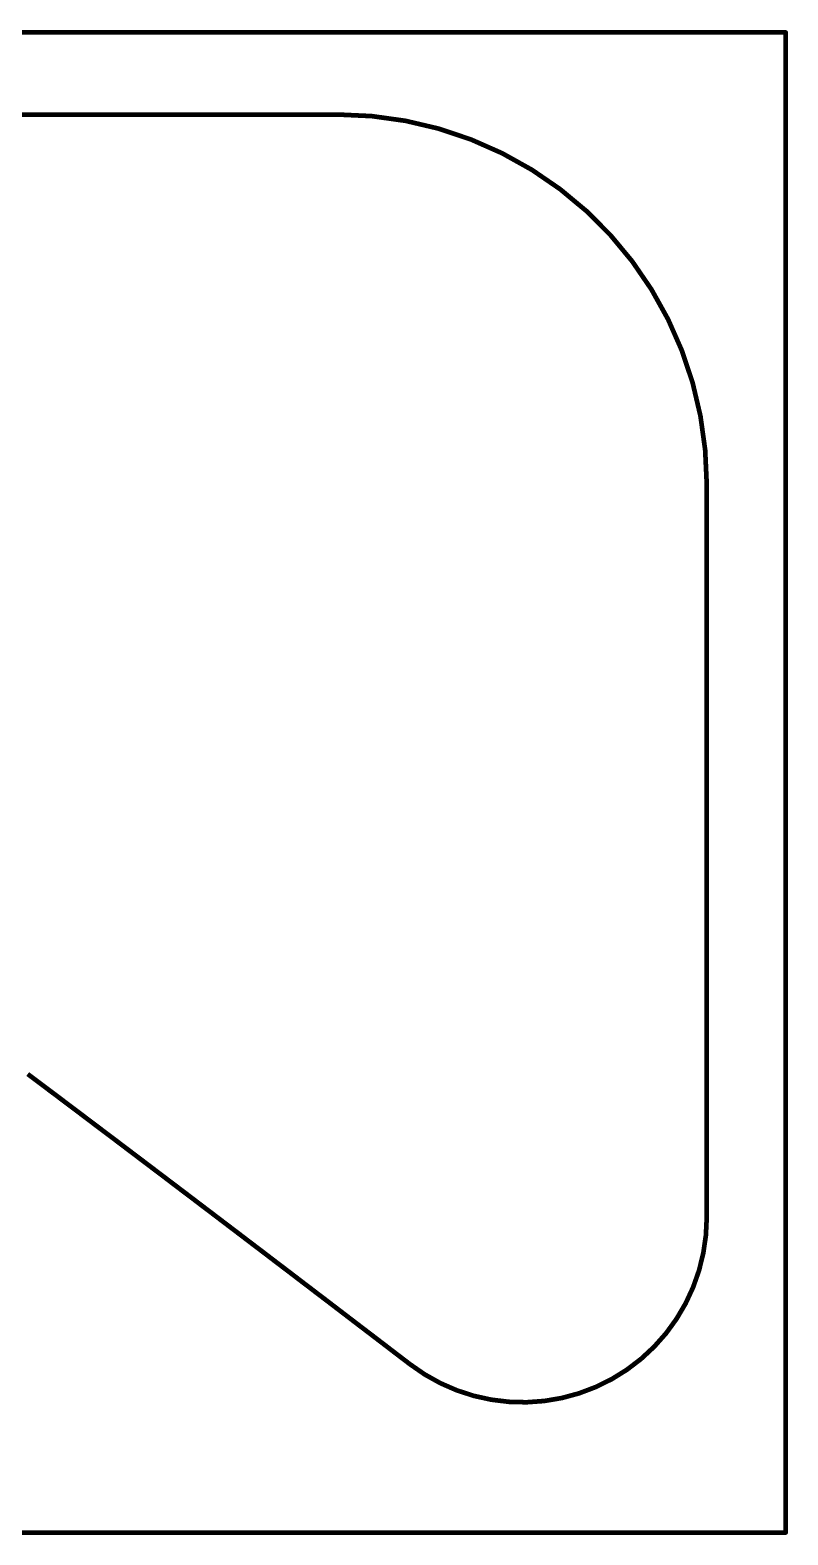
# Model space of a CAD drawing. Header units: inches. Extents: x 28 to 136, y 32 to 73.
# Drawn here: x 115.83 to 136.36, y 31.76 to 72.5 of the extents above; entities that cross this region are included whole.
import ezdxf

# ---------------------------------------------------------------- set-up
doc = ezdxf.new("R2010")
doc.units = ezdxf.units.IN
doc.layers.add('Board Outline', color=216, linetype='Continuous')
doc.layers.add('Top Overlay', color=2, linetype='Continuous')

msp = doc.modelspace()

# ---------------------------------------------------------------- linework, layer by layer
at = {"layer": 'Board Outline', "const_width": 0.127}
for points in [[(27.713, 72.441), (136.296, 72.441)], [(136.296, 31.826), (136.296, 72.441)], [(27.711, 31.826), (136.296, 31.826)]]:
    msp.add_lwpolyline(points, dxfattribs=at)
at = {"layer": 'Board Outline', "const_width": 0.0635}
for points in [[(136.265, 72.441, 1), (136.328, 72.441, 1)], [(136.265, 72.441, 1), (136.328, 72.441, 1)], [(136.265, 31.826, 1), (136.328, 31.826, 1)], [(136.265, 31.826, 1), (136.328, 31.826, 1)]]:
    msp.add_lwpolyline(points, format="xyb", close=True, dxfattribs=at)
at = {"layer": 'Top Overlay', "const_width": 0.127}
for points in [[(29.681, 70.218), (124.16, 70.218)], [(134.16, 40.352), (134.16, 60.218)], [(115.762, 44.241), (115.889, 44.145)], [(115.889, 44.145), (116.017, 44.049)], [(116.017, 44.049), (116.145, 43.953)], [(116.145, 43.953), (116.274, 43.856)], [(116.274, 43.856), (116.403, 43.759)], [(116.403, 43.759), (116.533, 43.662)], [(116.533, 43.662), (116.663, 43.564)], [(116.663, 43.564), (116.794, 43.465)], [(116.794, 43.465), (116.925, 43.367)], [(116.925, 43.367), (117.057, 43.267)], [(117.057, 43.267), (117.189, 43.168)], [(117.189, 43.168), (117.321, 43.068)], [(117.321, 43.068), (117.455, 42.967)], [(117.455, 42.967), (117.588, 42.866)], [(117.588, 42.866), (117.723, 42.765)], [(117.723, 42.765), (117.857, 42.663)], [(117.857, 42.663), (117.993, 42.561)], [(117.993, 42.561), (118.129, 42.459)], [(118.129, 42.459), (118.265, 42.356)], [(118.265, 42.356), (118.402, 42.252)], [(118.402, 42.252), (118.539, 42.149)], [(118.539, 42.149), (118.677, 42.044)], [(118.677, 42.044), (118.815, 41.94)], [(118.815, 41.94), (118.954, 41.835)], [(118.954, 41.835), (119.094, 41.729)], [(119.094, 41.729), (119.234, 41.623)], [(119.234, 41.623), (119.375, 41.517)], [(119.375, 41.517), (119.516, 41.41)], [(119.516, 41.41), (119.657, 41.302)], [(119.657, 41.302), (119.8, 41.195)], [(119.8, 41.195), (119.942, 41.086)], [(119.942, 41.086), (120.086, 40.978)], [(120.086, 40.978), (120.23, 40.869)], [(120.23, 40.869), (120.374, 40.759)], [(120.374, 40.759), (120.519, 40.649)], [(120.519, 40.649), (120.665, 40.539)], [(120.665, 40.539), (120.811, 40.428)], [(120.811, 40.428), (120.957, 40.317)], [(120.957, 40.317), (121.104, 40.205)], [(121.104, 40.205), (121.252, 40.093)], [(121.252, 40.093), (121.401, 39.98)], [(121.401, 39.98), (121.55, 39.867)], [(121.55, 39.867), (121.699, 39.753)], [(121.699, 39.753), (121.849, 39.639)], [(121.849, 39.639), (122, 39.525)], [(122, 39.525), (122.151, 39.41)], [(122.151, 39.41), (122.303, 39.294)], [(122.303, 39.294), (122.455, 39.178)], [(122.455, 39.178), (122.608, 39.062)], [(122.608, 39.062), (122.762, 38.945)], [(122.762, 38.945), (122.916, 38.828)], [(122.916, 38.828), (123.07, 38.71)], [(123.07, 38.71), (123.226, 38.591)], [(123.226, 38.591), (123.382, 38.473)], [(123.382, 38.473), (123.538, 38.353)], [(123.538, 38.353), (123.695, 38.234)], [(123.695, 38.234), (123.853, 38.114)], [(123.853, 38.114), (124.011, 37.993)], [(124.011, 37.993), (124.17, 37.872)], [(124.17, 37.872), (124.329, 37.75)], [(124.329, 37.75), (124.489, 37.628)], [(124.489, 37.628), (124.65, 37.505)], [(124.65, 37.505), (124.811, 37.382)], [(124.811, 37.382), (124.973, 37.259)], [(124.973, 37.259), (125.136, 37.135)], [(125.136, 37.135), (125.299, 37.01)], [(125.299, 37.01), (125.463, 36.885)], [(125.463, 36.885), (125.627, 36.759)], [(125.627, 36.759), (125.792, 36.633)], [(125.792, 36.633), (125.958, 36.507)], [(125.958, 36.507), (126.124, 36.38)]]:
    msp.add_lwpolyline(points, dxfattribs=at)
at = {"layer": 'Top Overlay', "const_width": 0.0635}
for points in [[(124.128, 70.218, 1), (124.192, 70.218, 1)], [(124.128, 70.218, 1), (124.192, 70.218, 1)], [(134.128, 60.218, 1), (134.192, 60.218, 1)], [(134.128, 60.218, 1), (134.192, 60.218, 1)], [(115.858, 44.145, 1), (115.921, 44.145, 1)], [(115.858, 44.145, 1), (115.921, 44.145, 1)], [(115.985, 44.049, 1), (116.049, 44.049, 1)], [(115.985, 44.049, 1), (116.049, 44.049, 1)], [(116.114, 43.953, 1), (116.177, 43.953, 1)], [(116.114, 43.953, 1), (116.177, 43.953, 1)], [(116.242, 43.856, 1), (116.306, 43.856, 1)], [(116.242, 43.856, 1), (116.306, 43.856, 1)], [(116.371, 43.759, 1), (116.435, 43.759, 1)], [(116.371, 43.759, 1), (116.435, 43.759, 1)], [(116.501, 43.662, 1), (116.565, 43.662, 1)], [(116.501, 43.662, 1), (116.565, 43.662, 1)], [(116.631, 43.564, 1), (116.695, 43.564, 1)], [(116.631, 43.564, 1), (116.695, 43.564, 1)], [(116.762, 43.465, 1), (116.825, 43.465, 1)], [(116.762, 43.465, 1), (116.825, 43.465, 1)], [(116.893, 43.367, 1), (116.957, 43.367, 1)], [(116.893, 43.367, 1), (116.957, 43.367, 1)], [(117.025, 43.267, 1), (117.088, 43.267, 1)], [(117.025, 43.267, 1), (117.088, 43.267, 1)], [(117.157, 43.168, 1), (117.22, 43.168, 1)], [(117.157, 43.168, 1), (117.22, 43.168, 1)], [(117.29, 43.068, 1), (117.353, 43.068, 1)], [(117.29, 43.068, 1), (117.353, 43.068, 1)], [(117.423, 42.967, 1), (117.486, 42.967, 1)], [(117.423, 42.967, 1), (117.486, 42.967, 1)], [(117.557, 42.866, 1), (117.62, 42.866, 1)], [(117.557, 42.866, 1), (117.62, 42.866, 1)], [(117.691, 42.765, 1), (117.754, 42.765, 1)], [(117.691, 42.765, 1), (117.754, 42.765, 1)], [(117.826, 42.663, 1), (117.889, 42.663, 1)], [(117.826, 42.663, 1), (117.889, 42.663, 1)], [(117.961, 42.561, 1), (118.024, 42.561, 1)], [(117.961, 42.561, 1), (118.024, 42.561, 1)], [(118.097, 42.459, 1), (118.16, 42.459, 1)], [(118.097, 42.459, 1), (118.16, 42.459, 1)], [(118.233, 42.356, 1), (118.297, 42.356, 1)], [(118.233, 42.356, 1), (118.297, 42.356, 1)], [(118.37, 42.252, 1), (118.433, 42.252, 1)], [(118.37, 42.252, 1), (118.433, 42.252, 1)], [(118.507, 42.149, 1), (118.571, 42.149, 1)], [(118.507, 42.149, 1), (118.571, 42.149, 1)], [(118.645, 42.044, 1), (118.709, 42.044, 1)], [(118.645, 42.044, 1), (118.709, 42.044, 1)], [(118.784, 41.94, 1), (118.847, 41.94, 1)], [(118.784, 41.94, 1), (118.847, 41.94, 1)], [(118.923, 41.835, 1), (118.986, 41.835, 1)], [(118.923, 41.835, 1), (118.986, 41.835, 1)], [(119.062, 41.729, 1), (119.126, 41.729, 1)], [(119.062, 41.729, 1), (119.126, 41.729, 1)], [(119.202, 41.623, 1), (119.266, 41.623, 1)], [(119.202, 41.623, 1), (119.266, 41.623, 1)], [(119.343, 41.517, 1), (119.406, 41.517, 1)], [(119.343, 41.517, 1), (119.406, 41.517, 1)], [(119.484, 41.41, 1), (119.547, 41.41, 1)], [(119.484, 41.41, 1), (119.547, 41.41, 1)], [(119.626, 41.302, 1), (119.689, 41.302, 1)], [(119.626, 41.302, 1), (119.689, 41.302, 1)], [(119.768, 41.195, 1), (119.831, 41.195, 1)], [(119.768, 41.195, 1), (119.831, 41.195, 1)], [(119.911, 41.086, 1), (119.974, 41.086, 1)], [(119.911, 41.086, 1), (119.974, 41.086, 1)], [(120.054, 40.978, 1), (120.117, 40.978, 1)], [(120.054, 40.978, 1), (120.117, 40.978, 1)], [(120.198, 40.869, 1), (120.261, 40.869, 1)], [(120.198, 40.869, 1), (120.261, 40.869, 1)], [(120.342, 40.759, 1), (120.406, 40.759, 1)], [(120.342, 40.759, 1), (120.406, 40.759, 1)], [(120.487, 40.649, 1), (120.551, 40.649, 1)], [(120.487, 40.649, 1), (120.551, 40.649, 1)], [(120.633, 40.539, 1), (120.696, 40.539, 1)], [(120.633, 40.539, 1), (120.696, 40.539, 1)], [(120.779, 40.428, 1), (120.842, 40.428, 1)], [(120.779, 40.428, 1), (120.842, 40.428, 1)], [(120.926, 40.317, 1), (120.989, 40.317, 1)], [(120.926, 40.317, 1), (120.989, 40.317, 1)], [(134.128, 40.352, 1), (134.192, 40.352, 1)], [(134.128, 40.352, 1), (134.192, 40.352, 1)], [(121.073, 40.205, 1), (121.136, 40.205, 1)], [(121.073, 40.205, 1), (121.136, 40.205, 1)], [(121.221, 40.093, 1), (121.284, 40.093, 1)], [(121.221, 40.093, 1), (121.284, 40.093, 1)], [(121.369, 39.98, 1), (121.432, 39.98, 1)], [(121.369, 39.98, 1), (121.432, 39.98, 1)], [(121.518, 39.867, 1), (121.581, 39.867, 1)], [(121.518, 39.867, 1), (121.581, 39.867, 1)], [(121.667, 39.753, 1), (121.731, 39.753, 1)], [(121.667, 39.753, 1), (121.731, 39.753, 1)], [(121.817, 39.639, 1), (121.881, 39.639, 1)], [(121.817, 39.639, 1), (121.881, 39.639, 1)], [(121.968, 39.525, 1), (122.031, 39.525, 1)], [(121.968, 39.525, 1), (122.031, 39.525, 1)], [(122.119, 39.41, 1), (122.183, 39.41, 1)], [(122.119, 39.41, 1), (122.183, 39.41, 1)], [(122.271, 39.294, 1), (122.334, 39.294, 1)], [(122.271, 39.294, 1), (122.334, 39.294, 1)], [(122.423, 39.178, 1), (122.487, 39.178, 1)], [(122.423, 39.178, 1), (122.487, 39.178, 1)], [(122.576, 39.062, 1), (122.64, 39.062, 1)], [(122.576, 39.062, 1), (122.64, 39.062, 1)], [(122.73, 38.945, 1), (122.793, 38.945, 1)], [(122.73, 38.945, 1), (122.793, 38.945, 1)], [(122.884, 38.828, 1), (122.947, 38.828, 1)], [(122.884, 38.828, 1), (122.947, 38.828, 1)], [(123.039, 38.71, 1), (123.102, 38.71, 1)], [(123.039, 38.71, 1), (123.102, 38.71, 1)], [(123.194, 38.591, 1), (123.257, 38.591, 1)], [(123.194, 38.591, 1), (123.257, 38.591, 1)], [(123.35, 38.473, 1), (123.413, 38.473, 1)], [(123.35, 38.473, 1), (123.413, 38.473, 1)], [(123.506, 38.353, 1), (123.57, 38.353, 1)], [(123.506, 38.353, 1), (123.57, 38.353, 1)], [(123.663, 38.234, 1), (123.727, 38.234, 1)], [(123.663, 38.234, 1), (123.727, 38.234, 1)], [(123.821, 38.114, 1), (123.885, 38.114, 1)], [(123.821, 38.114, 1), (123.885, 38.114, 1)], [(123.979, 37.993, 1), (124.043, 37.993, 1)], [(123.979, 37.993, 1), (124.043, 37.993, 1)], [(124.138, 37.872, 1), (124.202, 37.872, 1)], [(124.138, 37.872, 1), (124.202, 37.872, 1)], [(124.298, 37.75, 1), (124.361, 37.75, 1)], [(124.298, 37.75, 1), (124.361, 37.75, 1)], [(124.458, 37.628, 1), (124.521, 37.628, 1)], [(124.458, 37.628, 1), (124.521, 37.628, 1)], [(124.618, 37.505, 1), (124.682, 37.505, 1)], [(124.618, 37.505, 1), (124.682, 37.505, 1)], [(124.78, 37.382, 1), (124.843, 37.382, 1)], [(124.78, 37.382, 1), (124.843, 37.382, 1)], [(124.942, 37.259, 1), (125.005, 37.259, 1)], [(124.942, 37.259, 1), (125.005, 37.259, 1)], [(125.104, 37.135, 1), (125.168, 37.135, 1)], [(125.104, 37.135, 1), (125.168, 37.135, 1)], [(125.267, 37.01, 1), (125.331, 37.01, 1)], [(125.267, 37.01, 1), (125.331, 37.01, 1)], [(125.431, 36.885, 1), (125.495, 36.885, 1)], [(125.431, 36.885, 1), (125.495, 36.885, 1)], [(125.595, 36.759, 1), (125.659, 36.759, 1)], [(125.595, 36.759, 1), (125.659, 36.759, 1)], [(125.76, 36.633, 1), (125.824, 36.633, 1)], [(125.76, 36.633, 1), (125.824, 36.633, 1)], [(125.926, 36.507, 1), (125.99, 36.507, 1)], [(125.926, 36.507, 1), (125.99, 36.507, 1)], [(126.092, 36.38, 1), (126.156, 36.38, 1)], [(126.092, 36.38, 1), (126.156, 36.38, 1)]]:
    msp.add_lwpolyline(points, format="xyb", close=True, dxfattribs=at)
at = {"layer": 'Top Overlay', "const_width": 0.127}
for points in [[(124.16, 70.218, -0.414214), (134.16, 60.218)], [(134.16, 40.352, -0.621175), (126.124, 36.38)]]:
    msp.add_lwpolyline(points, format="xyb", dxfattribs=at)

doc.saveas('drawing.dxf')
